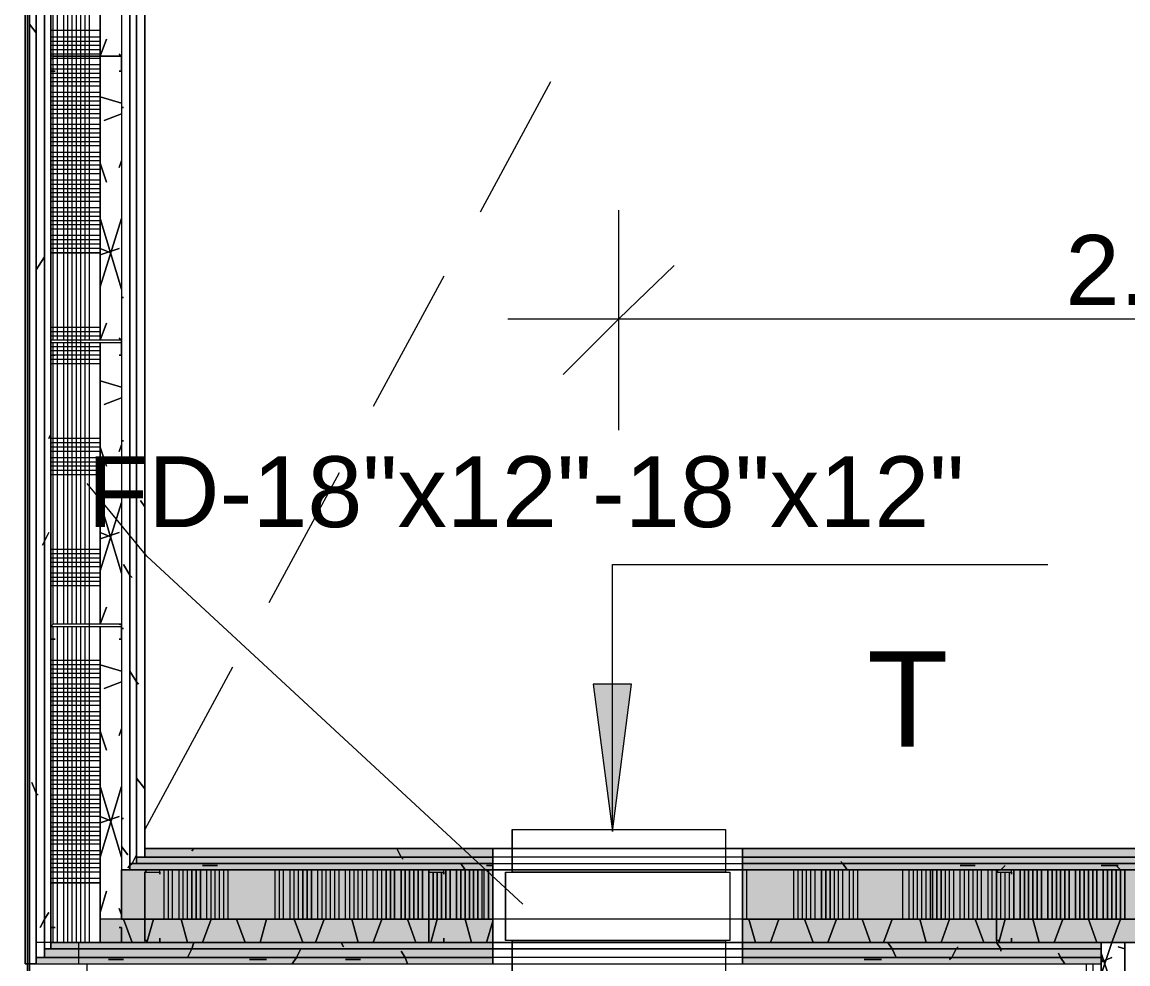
# Model space of a CAD drawing. Header units: metres. Extents: x -2 to 237, y -8 to 52.
# Drawn here: x 29.117 to 31.493, y 24.868 to 26.891 of the extents above; entities that cross this region are included whole.
import ezdxf

# ---------------------------------------------------------------- set-up
doc = ezdxf.new("R2010")
doc.units = ezdxf.units.M
doc.layers.add('HVAC - Ductos', color=5, linetype='Continuous', lineweight=0)
doc.layers.add('PDF2_Text', color=7, linetype='Continuous', lineweight=0)
doc.layers.add('PDF2_Geometry', color=7, linetype='Continuous', lineweight=0, true_color=0xaaaaaa)
doc.layers.add('PDF2_Solid Fills', color=7, linetype='Continuous', lineweight=0, true_color=0xffffff)
doc.styles.add('PDF Helvetica', font='')
doc.styles.get('PDF Helvetica').set_extended_font_data('Helvetica')

msp = doc.modelspace()

# ---------------------------------------------------------------- hatches: boundary and pattern name
at = {"layer": 'PDF2_Solid Fills', "lineweight": 0, "transparency": 33554559}
h = msp.add_hatch(color=256, dxfattribs=at)
h.paths.add_polyline_path([(30.1287, 25.0977), (30.1287, 25.1161), (29.3811, 25.1161), (29.3811, 25.0977)])
h.paths.add_polyline_path([(30.6652, 25.1161), (30.6652, 25.0977), (32.5777, 25.0977), (32.5777, 25.1161)])
h = msp.add_hatch(color=256, dxfattribs=at)
h.paths.add_polyline_path([(30.1287, 25.0977), (30.1287, 25.1161), (29.3811, 25.1161), (29.3811, 25.0977)])
h.paths.add_polyline_path([(30.6652, 25.1161), (30.6652, 25.0977), (32.5777, 25.0977), (32.5777, 25.1161)])
h = msp.add_hatch(color=256, dxfattribs=at)
h.paths.add_polyline_path([(30.1287, 25.0839), (30.1287, 25.0977), (29.3628, 25.0977), (29.3628, 25.0839)])
h.paths.add_polyline_path([(30.6652, 25.0977), (30.6652, 25.0839), (32.5915, 25.0839), (32.5915, 25.0977)])
h = msp.add_hatch(color=256, dxfattribs=at)
h.paths.add_polyline_path([(30.1287, 25.0839), (30.1287, 25.0977), (29.3628, 25.0977), (29.3628, 25.0839)])
h.paths.add_polyline_path([(30.6652, 25.0977), (30.6652, 25.0839), (32.5915, 25.0839), (32.5915, 25.0977)])
h = msp.add_hatch(color=256, dxfattribs=at)
h.paths.add_polyline_path([(30.1287, 24.9647), (30.1287, 25.0701), (29.3306, 25.0701), (29.3306, 24.9647)])
h.paths.add_polyline_path([(30.6652, 24.9647), (32.6602, 24.9647), (32.6602, 25.0701), (30.6652, 25.0701)])
h = msp.add_hatch(color=256, dxfattribs=at)
h.paths.add_polyline_path([(30.1287, 24.9647), (30.1287, 25.0701), (29.3306, 25.0701), (29.3306, 24.9647)])
h.paths.add_polyline_path([(30.6652, 24.9647), (32.6602, 24.9647), (32.6602, 25.0701), (30.6652, 25.0701)])
h = msp.add_hatch(color=256, dxfattribs=at)
h.paths.add_polyline_path([(30.1287, 25.0701), (30.1287, 25.0839), (29.349, 25.0839), (29.349, 25.0701)])
h.paths.add_polyline_path([(30.6652, 25.0839), (30.6652, 25.0701), (32.6098, 25.0701), (32.6098, 25.0839)])
h = msp.add_hatch(color=256, dxfattribs=at)
h.paths.add_polyline_path([(30.1287, 25.0701), (30.1287, 25.0839), (29.349, 25.0839), (29.349, 25.0701)])
h.paths.add_polyline_path([(30.6652, 25.0839), (30.6652, 25.0701), (32.6098, 25.0701), (32.6098, 25.0839)])
h = msp.add_hatch(color=256, dxfattribs=at)
h.paths.add_polyline_path([(30.1287, 24.9142), (30.1287, 24.9647), (29.2848, 24.9647), (29.2848, 24.9142)])
h.paths.add_polyline_path([(30.6652, 24.9142), (32.7382, 24.9142), (32.7382, 24.9647), (30.6652, 24.9647)])
h = msp.add_hatch(color=256, dxfattribs=at)
h.paths.add_polyline_path([(30.1287, 24.9142), (30.1287, 24.9647), (29.2848, 24.9647), (29.2848, 24.9142)])
h.paths.add_polyline_path([(30.6652, 24.9142), (32.7382, 24.9142), (32.7382, 24.9647), (30.6652, 24.9647)])
h = msp.add_hatch(color=256, dxfattribs=at)
h.paths.add_polyline_path([(30.1287, 24.8822), (30.1287, 24.9005), (29.1656, 24.9005), (29.1656, 24.8822)])
h.paths.add_polyline_path([(30.6652, 24.9005), (30.6652, 24.8822), (31.4357, 24.8822), (31.4357, 24.9005)])
h = msp.add_hatch(color=256, dxfattribs=at)
h.paths.add_polyline_path([(30.1287, 24.9005), (30.1287, 24.9142), (29.1793, 24.9142), (29.1793, 24.9005)])
h.paths.add_polyline_path([(31.4357, 24.9005), (31.4357, 24.9142), (30.6652, 24.9142), (30.6652, 24.9005)])
h = msp.add_hatch(color=256, dxfattribs=at)
h.paths.add_polyline_path([(30.1287, 24.9005), (30.1287, 24.9142), (29.2389, 24.9142), (29.2389, 24.9005)])
h.paths.add_polyline_path([(32.7612, 24.9005), (32.7612, 24.9142), (32.7383, 24.9142), (32.7383, 24.9005)])
h.paths.add_polyline_path([(32.6098, 24.9005), (32.6098, 24.9142), (31.5642, 24.9142), (31.5642, 24.9005)])
h.paths.add_polyline_path([(31.4357, 24.9005), (31.4357, 24.9142), (30.6652, 24.9142), (30.6652, 24.9005)])
h = msp.add_hatch(color=256, dxfattribs=at)
h.paths.add_polyline_path([(30.1287, 24.8822), (30.1287, 24.9005), (29.2389, 24.9005), (29.2389, 24.8822)])
h.paths.add_polyline_path([(32.7383, 24.9005), (32.7383, 24.8822), (32.7612, 24.8822), (32.7612, 24.9005)])
h.paths.add_polyline_path([(31.5642, 24.9005), (31.5642, 24.8822), (32.6098, 24.8822), (32.6098, 24.9005)])
h.paths.add_polyline_path([(30.6652, 24.9005), (30.6652, 24.8822), (31.4357, 24.8822), (31.4357, 24.9005)])
h = msp.add_hatch(color=256, dxfattribs=at)
h.paths.add_polyline_path([(30.1287, 24.8684), (30.1287, 24.8821), (29.1472, 24.8821), (29.1472, 24.8684)])
h.paths.add_polyline_path([(30.6652, 24.8821), (30.6652, 24.8684), (31.4357, 24.8684), (31.4357, 24.8821)])
h = msp.add_hatch(color=256, dxfattribs=at)
h.paths.add_polyline_path([(30.1287, 24.8684), (30.1287, 24.8821), (29.2389, 24.8821), (29.2389, 24.8684)])
h.paths.add_polyline_path([(32.7383, 24.8821), (32.7383, 24.8684), (32.7612, 24.8684), (32.7612, 24.8821)])
h.paths.add_polyline_path([(31.5642, 24.8821), (31.5642, 24.8684), (32.6098, 24.8684), (32.6098, 24.8821)])
h.paths.add_polyline_path([(30.6652, 24.8821), (30.6652, 24.8684), (31.4357, 24.8684), (31.4357, 24.8821)])

# ---------------------------------------------------------------- linework, layer by layer
at = {"layer": 'HVAC - Ductos', "lineweight": 0}
for points in [[(30.3992, 26.0149), (30.3992, 26.2534), (30.3992, 26.4873)], [(30.5185, 26.3681), (30.3992, 26.2534), (30.28, 26.1342)], [(30.1607, 26.2534), (32.9583, 26.2534), (34.7195, 26.2534)], [(30.1929, 24.9968), (29.3856, 25.7443), (29.2573, 25.9003)], [(30.3855, 25.1527), (30.3855, 25.726), (31.3211, 25.726)], [(30.1699, 25.1573), (30.1699, 25.0656)], [(30.1561, 25.0656), (30.1561, 24.9188)], [(30.1699, 24.9188), (30.1699, 23.5521)]]:
    msp.add_lwpolyline(points, dxfattribs=at)
for points in [[(30.3855, 25.1527), (30.4267, 25.4692), (30.3442, 25.4692)], [(30.6286, 25.0656), (30.1699, 25.0656), (30.1699, 25.1573), (30.6286, 25.1573)], [(30.1561, 24.9188), (30.1561, 25.0656), (30.6377, 25.0656), (30.6377, 24.9188)], [(30.6286, 23.5521), (30.1699, 23.5521), (30.1699, 24.9188), (30.6286, 24.9188)]]:
    msp.add_lwpolyline(points, close=True, dxfattribs=at)
at = {"layer": 'HVAC - Ductos', "lineweight": 0, "transparency": 33554559}
msp.add_solid([(30.3855, 25.1527), (30.4267, 25.4692), (30.3442, 25.4692)], dxfattribs=at)
at = {"layer": 'PDF2_Geometry', "lineweight": 0}
for points in [[(29.1334, 24.8684), (29.1334, 24.8821), (29.1334, 24.9005), (29.1334, 24.9142), (29.1334, 33.3209), (29.1334, 33.5547), (29.1334, 33.5685), (32.7612, 33.5685), (32.7612, 33.5777), (32.0961, 33.5777), (32.0961, 33.5685), (30.5323, 33.5685), (30.5323, 33.5777), (29.1242, 33.5777), (29.1242, 33.5685), (29.1242, 33.5777), (30.5323, 33.5777), (30.5323, 33.5685), (29.1334, 33.5685), (29.1334, 33.5547), (29.1334, 33.3209)], [(29.1334, 33.5685), (29.1334, 24.8684), (29.1334, 33.5685)], [(32.7474, 33.5364), (29.1656, 33.5364), (29.1656, 33.5227), (32.7612, 33.5227), (32.7612, 33.5364), (32.7612, 33.5547), (29.1472, 33.5547), (29.1472, 33.5364), (32.7474, 33.5364), (29.1656, 33.5364), (29.1656, 33.5227), (29.1656, 33.3209), (29.1656, 24.9142)], [(32.6603, 24.2584), (32.6603, 24.8684), (32.6603, 24.9142), (32.7383, 24.9142), (32.7612, 24.9142), (32.7383, 24.9142), (32.7383, 24.9647), (32.7383, 25.1161), (32.7383, 33.3209), (32.7383, 33.4218), (32.7383, 33.5227), (32.7612, 33.5227), (32.7383, 33.5227), (29.1793, 33.5227), (29.1793, 33.4218), (29.1793, 33.3209), (29.1793, 24.9142)], [(29.1334, 31.0048), (29.1334, 24.8684), (29.1334, 31.0048), (29.1334, 31.1332), (29.1334, 33.4447), (29.1334, 31.1332), (29.1334, 33.4447), (29.1334, 31.1332)], [(29.3306, 33.3713), (29.3306, 24.9647), (29.2848, 24.9647), (29.2848, 25.593), (29.2848, 24.9142), (29.1793, 24.9142), (29.1793, 33.4218)], [(29.3352, 33.3713), (29.3306, 33.3713), (29.3306, 33.353), (29.3306, 33.3209), (29.3306, 25.0701), (29.3306, 24.9647), (29.3306, 25.0701), (29.349, 25.0701), (29.3811, 25.0701), (30.1287, 25.0701), (30.6652, 25.0701)], [(31.4174, 24.8684), (31.4174, 23.5521), (31.4357, 23.5521), (31.4357, 24.8684), (31.4357, 24.8821), (31.4357, 24.9005), (31.4357, 24.9142), (30.6652, 24.9142), (30.6652, 24.9647), (30.6652, 25.0701), (32.6098, 25.0701), (32.6603, 25.0701), (32.6098, 25.0701), (32.6098, 25.0839), (32.6098, 25.1161), (32.6098, 33.3209), (32.6098, 33.353), (32.6098, 33.3713), (32.1466, 33.3713)], [(29.1334, 33.3209), (29.1334, 24.8684), (29.1334, 23.4925), (28.8261, 23.4925), (28.8261, 23.3686), (29.2068, 23.3686), (30.1103, 23.3686), (30.1103, 23.4925), (29.2573, 23.4925), (29.2573, 24.8684), (29.3811, 24.8684), (30.1287, 24.8684), (30.1287, 25.1161), (29.3811, 25.1161), (29.3811, 33.3209)], [(29.1472, 24.8821), (29.1472, 24.9005), (29.1472, 24.9142), (29.1472, 33.3209)], [(30.1287, 25.0839), (29.3811, 25.0839), (29.3628, 25.0839), (29.349, 25.0839), (29.349, 33.3209)], [(32.5915, 33.3209), (32.5915, 25.1161), (32.5915, 25.0977), (32.5915, 25.0839), (30.6652, 25.0839), (30.6652, 25.0701), (30.1287, 25.0701), (30.1287, 25.0839), (30.6652, 25.0839), (30.6652, 25.0977), (30.1287, 25.0977), (29.3811, 25.0977), (29.3628, 25.0977), (29.3628, 33.3209)], [(32.0961, 33.3209), (30.5323, 33.3209), (29.3811, 33.3209), (29.3811, 25.1161), (30.1287, 25.1161), (30.1287, 24.8684), (30.6652, 24.8684), (30.6652, 25.1161), (32.564, 25.1161), (32.564, 33.3209), (29.3811, 33.3209), (30.5323, 33.3209), (29.3811, 33.3209), (30.5323, 33.3209), (29.4819, 33.3209), (30.5323, 33.3209), (30.5323, 33.3163), (30.5323, 33.3209)], [(29.3811, 33.3209), (29.3811, 25.1161), (29.3811, 33.3209)], [(32.5594, 33.3209), (32.5594, 25.1161), (30.6652, 25.1161), (30.6652, 24.8684), (31.4036, 24.8684), (31.4036, 23.5521), (31.4036, 23.3686), (35.6322, 23.3686)], [(32.5777, 33.3209), (32.5777, 25.1161), (32.5777, 25.0977), (30.6652, 25.0977), (30.6652, 25.1161)], [(29.2848, 26.2076), (29.2848, 26.8176), (29.2848, 27.4275), (29.2848, 28.0375), (29.2848, 28.6474), (29.2848, 29.2574), (29.2848, 29.8674), (29.2848, 30.4774), (29.2848, 31.0873), (29.2848, 31.6973), (29.2848, 32.3073)], [(28.9041, 23.4971), (29.1334, 23.4971), (29.1334, 24.8684), (29.1334, 23.4925), (29.1472, 23.4925), (29.1334, 23.4925), (29.1334, 24.8684), (29.1472, 24.8684), (29.1334, 24.8684), (29.1334, 24.9142), (29.1334, 24.8684), (29.1334, 31.0048), (29.1334, 24.8684), (29.1472, 24.8684), (29.1334, 24.8684)], [(32.6603, 27.2715), (32.6603, 26.6616), (32.6603, 26.0516), (32.6603, 25.4417), (32.6603, 25.1161), (32.6603, 25.0701), (32.6603, 24.9647), (32.7383, 24.9647), (32.6603, 24.9647), (32.5686, 24.9647), (31.6146, 24.9647), (31.211, 24.9647), (30.6652, 24.9647), (30.1287, 24.9647), (29.9911, 24.9647), (29.3811, 24.9647), (29.3306, 24.9647), (29.2848, 24.9647), (29.2848, 24.9142), (29.2848, 24.9647), (29.2848, 25.593)], [(30.2525, 26.7625), (30.1011, 26.4828)], [(30.0232, 26.3451), (29.8718, 26.0654)], [(29.2848, 25.5976), (29.2848, 26.203)], [(29.7984, 25.9232), (29.6471, 25.6435)], [(29.5691, 25.5058), (29.3811, 25.1573)], [(30.1287, 25.1161), (29.3811, 25.1161), (30.1287, 25.1161)], [(30.6652, 25.1161), (30.1287, 25.1161), (30.6652, 25.1161)], [(30.1287, 25.1161), (30.1287, 25.0977)], [(30.6652, 25.1161), (32.564, 25.1161), (30.6652, 25.1161)], [(30.6652, 25.0977), (30.1287, 25.0977), (30.1287, 25.0839), (30.6652, 25.0839)], [(30.1287, 25.0701), (30.1287, 24.9647)], [(30.6652, 24.9647), (30.1287, 24.9647), (30.1287, 24.9142)], [(29.2389, 24.8684), (29.2389, 24.8821), (29.2389, 24.9005), (29.2389, 24.9142), (29.1793, 24.9142), (29.1656, 24.9142), (29.1472, 24.9142), (29.1472, 24.9005), (29.1472, 24.8821), (29.1472, 24.8684)], [(30.1287, 24.9005), (30.1287, 24.9142), (30.6652, 24.9142), (30.1287, 24.9142), (29.3811, 24.9142), (29.2848, 24.9142), (29.2389, 24.9142)], [(31.4357, 24.9005), (30.6652, 24.9005), (30.1287, 24.9005), (29.3811, 24.9005), (29.2389, 24.9005)], [(30.1287, 24.8821), (30.1287, 24.9005), (30.6652, 24.9005), (30.6652, 24.8821)], [(30.6652, 24.9142), (30.6652, 24.9005)], [(31.4036, 23.5292), (31.4357, 23.5292), (31.4862, 23.5292), (31.4862, 23.5521), (31.4862, 23.6622), (31.4862, 24.2722), (31.4862, 24.8684), (31.4862, 24.9142), (31.5642, 24.9142), (32.6098, 24.9142), (32.6098, 24.9005), (32.6098, 24.8821), (32.6098, 24.8684), (32.6098, 23.5521), (32.5915, 23.5521), (32.5915, 24.8684)], [(31.4862, 24.9142), (31.5642, 24.9142), (31.5642, 24.9005), (31.5642, 24.8821), (31.5642, 24.8684), (31.587, 24.8684), (32.5777, 24.8684)], [(31.4357, 24.8821), (30.6652, 24.8821), (30.1287, 24.8821), (29.3811, 24.8821), (29.2389, 24.8821)], [(30.6652, 24.8684), (30.6652, 24.8821), (30.1287, 24.8821), (30.1287, 24.8684)]]:
    msp.add_lwpolyline(points, dxfattribs=at)
for points in [[(29.1334, 33.5547), (29.1334, 24.8684), (29.1472, 24.8684), (29.1472, 33.5547)], [(29.1656, 24.8821), (29.1656, 33.5364), (29.1472, 33.5364), (29.1472, 24.8821)], [(29.1656, 33.5227), (29.1656, 24.9005), (29.1793, 24.9005), (29.1793, 33.5227)], [(29.349, 25.0701), (29.349, 33.353), (29.3306, 33.353), (29.3306, 25.0701)], [(29.3628, 25.0839), (29.3628, 33.3392), (29.349, 33.3392), (29.349, 25.0839)], [(29.3811, 25.0977), (29.3811, 33.3209), (29.3628, 33.3209), (29.3628, 25.0977)], [(29.2848, 26.2076), (29.2848, 26.8176), (29.2848, 27.4275), (29.2848, 28.0375), (29.2848, 28.6474), (29.2848, 29.2574), (29.2848, 29.8674), (29.2848, 30.4774), (29.2848, 31.0873), (29.2848, 31.6973), (29.2848, 32.3073), (29.2848, 31.6973), (29.2848, 31.0873), (29.2848, 30.4774), (29.2848, 29.8674), (29.2848, 29.2574), (29.2848, 28.6474), (29.2848, 28.0375), (29.2848, 27.4275), (29.2848, 26.8176)], [(29.1288, 31.0048), (26.8494, 31.0048), (26.8494, 30.2389), (26.8494, 31.0048), (26.8494, 30.2389), (26.8494, 31.0048), (29.1288, 31.0048), (29.1288, 24.8684), (29.1288, 23.4925), (29.1288, 24.8684)], [(29.1242, 30.9956), (29.1242, 24.8684)], [(29.1334, 23.4925), (29.1334, 24.8684), (29.1288, 24.8684), (29.1242, 24.8684), (29.1242, 30.9956), (29.1242, 24.8684), (29.1288, 24.8684), (29.1334, 24.8684), (29.1334, 23.4925), (29.1334, 24.8684)], [(29.1334, 24.9051), (29.1334, 24.8684), (29.1334, 30.9911), (29.1334, 24.8684)], [(29.3306, 26.7854), (29.3306, 26.813), (29.3306, 26.8176), (29.1839, 26.8176), (29.1793, 26.8176), (29.1793, 26.813), (29.1793, 26.7854), (29.1885, 26.7854), (29.1793, 26.7854), (29.1793, 26.813), (29.1839, 26.813), (29.1839, 26.8176), (29.3306, 26.8176), (29.3306, 26.813), (29.3306, 26.7854), (29.326, 26.7854)], [(29.3306, 26.1754), (29.3306, 26.203), (29.3306, 26.2076), (29.1839, 26.2076), (29.1793, 26.2076), (29.1793, 26.203), (29.1793, 26.1754), (29.1885, 26.1754), (29.1793, 26.1754), (29.1793, 26.203), (29.1839, 26.203), (29.3306, 26.203), (29.3306, 26.1754), (29.326, 26.1754)], [(29.2848, 25.5976), (29.2848, 26.203)], [(29.3306, 25.5655), (29.3306, 25.593), (29.3306, 25.5976), (29.1839, 25.5976), (29.1793, 25.593), (29.1793, 25.5655), (29.1885, 25.5655), (29.1793, 25.5655), (29.1793, 25.593), (29.1839, 25.593), (29.3306, 25.593), (29.3306, 25.5655), (29.326, 25.5655)], [(30.1287, 25.0977), (30.1287, 25.1161), (29.3811, 25.1161), (29.3811, 25.0977)], [(30.1287, 25.1161), (30.6652, 25.1161)], [(30.6652, 25.1161), (30.6652, 25.0977), (32.5777, 25.0977), (32.5777, 25.1161)], [(30.1287, 25.0839), (30.1287, 25.0977), (29.3628, 25.0977), (29.3628, 25.0839)], [(30.6652, 25.0977), (30.6652, 25.0839), (32.5915, 25.0839), (32.5915, 25.0977)], [(30.1287, 24.9647), (30.1287, 25.0701), (29.3306, 25.0701), (29.3306, 24.9647), (29.3811, 24.9647), (29.9911, 24.9647)], [(30.1287, 25.0701), (30.1287, 25.0839), (29.349, 25.0839), (29.349, 25.0701)], [(29.4132, 25.0701), (29.3856, 25.0701), (29.3811, 25.0656), (29.3811, 24.9188), (29.3811, 24.9142), (29.3856, 24.9142), (29.4132, 24.9142), (29.4132, 24.9234), (29.4132, 24.9142), (29.3856, 24.9142), (29.3856, 24.9188), (29.3811, 24.9188), (29.3811, 25.0656), (29.3856, 25.0656), (29.4132, 25.0656), (29.4132, 25.061)], [(30.0232, 25.0701), (29.9911, 25.0701), (29.9911, 25.0656), (29.9911, 24.9188), (29.9911, 24.9142), (30.0232, 24.9142), (30.0232, 24.9234), (30.0232, 24.9142), (29.9911, 24.9142), (29.9911, 24.9188), (29.9911, 25.0656), (30.0232, 25.0656), (30.0232, 25.061)], [(30.6652, 25.0839), (30.6652, 25.0701), (32.6098, 25.0701), (32.6098, 25.0839)], [(30.6652, 25.0701), (30.6652, 24.9647), (31.211, 24.9647), (31.6146, 24.9647), (32.5686, 24.9647), (32.6603, 24.9647), (32.6603, 25.0701)], [(31.2431, 25.0701), (31.2156, 25.0701), (31.211, 25.0656), (31.211, 24.9188), (31.211, 24.9142), (31.2156, 24.9142), (31.2431, 24.9142), (31.2431, 24.9234), (31.2431, 24.9142), (31.2156, 24.9142), (31.2156, 24.9188), (31.211, 24.9188), (31.211, 25.0656), (31.2156, 25.0656), (31.2431, 25.0656), (31.2431, 25.061)], [(29.1793, 24.9464), (29.1793, 24.9142), (29.1839, 24.9142), (29.3306, 24.9142), (29.3306, 24.9464), (29.326, 24.9464), (29.3306, 24.9464), (29.3306, 24.9142), (29.1839, 24.9142), (29.1793, 24.9142), (29.1793, 24.9464), (29.1885, 24.9464)], [(30.1287, 24.9142), (30.1287, 24.9647), (29.9911, 24.9647), (29.3811, 24.9647), (29.2848, 24.9647), (29.2848, 24.9142)], [(30.6652, 24.9647), (30.6652, 24.9142), (32.7383, 24.9142), (32.7383, 24.9647), (32.5686, 24.9647), (31.6146, 24.9647), (31.211, 24.9647)], [(30.1287, 24.8821), (30.1287, 24.9005), (29.1656, 24.9005), (29.1656, 24.8821)], [(30.1287, 24.9005), (30.1287, 24.9142), (29.1793, 24.9142), (29.1793, 24.9005)], [(30.6652, 24.9142), (30.6652, 24.9005), (31.4357, 24.9005), (31.4357, 24.9142)], [(30.6652, 24.9005), (30.6652, 24.8821), (31.4357, 24.8821), (31.4357, 24.9005)], [(31.4357, 24.9142), (31.4357, 23.5292), (31.4862, 23.5292), (31.4862, 23.6622), (31.4862, 24.2722), (31.4862, 24.9142)], [(31.5642, 23.5292), (31.5642, 24.9142), (31.4862, 24.9142), (31.4862, 24.2722), (31.4862, 23.6622), (31.4862, 23.5292)], [(30.1287, 24.8684), (30.1287, 24.8821), (29.1472, 24.8821), (29.1472, 24.8684)], [(30.6652, 24.8821), (30.6652, 24.8684), (31.4357, 24.8684), (31.4357, 24.8821)]]:
    msp.add_lwpolyline(points, close=True, dxfattribs=at)
at = {"layer": 'PDF2_Geometry', "color": 254, "lineweight": 0, "true_color": 0xd4d4d4}
for points in [[(29.2619, 26.2076), (29.2619, 26.8176), (29.2619, 27.4275), (29.2619, 28.0375), (29.2619, 28.6474), (29.2619, 29.2574), (29.2619, 29.8674), (29.2619, 30.4774), (29.2619, 31.0873), (29.2619, 31.6973), (29.2619, 32.3073), (29.2619, 32.9173)], [(29.1839, 26.2076), (29.1839, 26.8176), (29.1839, 27.4275), (29.1839, 28.0375), (29.1839, 28.6474), (29.1839, 29.2574), (29.1839, 29.8674), (29.1839, 30.4774), (29.1839, 31.0873), (29.1839, 31.6973), (29.1839, 32.3073)], [(29.1931, 26.2076), (29.1931, 26.8176), (29.1931, 27.4275), (29.1931, 28.0375), (29.1931, 28.6474), (29.1931, 29.2574), (29.1931, 29.8674), (29.1931, 30.4774), (29.1931, 31.0873), (29.1931, 31.6973), (29.1931, 32.3073)], [(29.2068, 26.2076), (29.2068, 26.8176), (29.2068, 27.4275), (29.2068, 28.0375), (29.2068, 28.6474), (29.2068, 29.2574), (29.2068, 29.8674), (29.2068, 30.4774), (29.2068, 31.0873), (29.2068, 31.6973), (29.2068, 32.3073)], [(29.2159, 25.5976), (29.2159, 26.1617), (29.2159, 26.2076), (29.2159, 26.8176), (29.2159, 27.4275), (29.2159, 28.0375), (29.2159, 28.6474), (29.2159, 29.2574), (29.2159, 29.8674), (29.2159, 30.4774), (29.2159, 31.0873), (29.2159, 31.6973), (29.2159, 32.3073)], [(29.2251, 25.5976), (29.2251, 26.1617), (29.2251, 26.2076), (29.2251, 26.8176), (29.2251, 27.4275), (29.2251, 28.0375), (29.2251, 28.6474), (29.2251, 29.2574), (29.2251, 29.8674), (29.2251, 30.4774), (29.2251, 31.0873), (29.2251, 31.6973), (29.2251, 32.3073)], [(29.2343, 25.5976), (29.2343, 26.1617), (29.2343, 26.2076), (29.2343, 26.8176), (29.2343, 27.4275), (29.2343, 28.0375), (29.2343, 28.6474), (29.2343, 29.2574), (29.2343, 29.8674), (29.2343, 30.4774), (29.2343, 31.0873), (29.2343, 31.6973), (29.2343, 32.3073)], [(29.2435, 25.5976), (29.2435, 26.1617), (29.2435, 26.2076), (29.2435, 26.8176), (29.2435, 27.4275), (29.2435, 28.0375), (29.2435, 28.6474), (29.2435, 29.2574), (29.2435, 29.8674), (29.2435, 30.4774), (29.2435, 31.0873), (29.2435, 31.6973), (29.2435, 32.3073)], [(29.2527, 26.2076), (29.2527, 26.8176), (29.2527, 27.4275), (29.2527, 28.0375), (29.2527, 28.6474), (29.2527, 29.2574), (29.2527, 29.8674), (29.2527, 30.4774), (29.2527, 31.0873), (29.2527, 31.6973), (29.2527, 32.3073)], [(29.2848, 26.8726), (29.1793, 26.8726)], [(29.2848, 26.8588), (29.1793, 26.8588)], [(29.2848, 26.8496), (29.1793, 26.8496)], [(29.2848, 26.8404), (29.1793, 26.8404)], [(29.2848, 26.8313), (29.1793, 26.8313)], [(29.2848, 26.8221), (29.1793, 26.8221)], [(29.2848, 26.813), (29.1793, 26.813)], [(29.2848, 26.7992), (29.1793, 26.7992)], [(29.2848, 26.79), (29.1793, 26.79)], [(29.2848, 26.7808), (29.1793, 26.7808)], [(29.2848, 26.7716), (29.1793, 26.7716)], [(29.2848, 26.7625), (29.1793, 26.7625)], [(29.2848, 26.7533), (29.1793, 26.7533)], [(29.2848, 26.7396), (29.1793, 26.7396)], [(29.2848, 26.7304), (29.1793, 26.7304)], [(29.2848, 26.7212), (29.1793, 26.7212)], [(29.2848, 26.7121), (29.1793, 26.7121)], [(29.2848, 26.7029), (29.1793, 26.7029)], [(29.2848, 26.6937), (29.1793, 26.6937)], [(29.2848, 26.6845), (29.1793, 26.6845)], [(29.2848, 26.6708), (29.1793, 26.6708)], [(29.2848, 26.6616), (29.1793, 26.6616)], [(29.2848, 26.6525), (29.1793, 26.6525)], [(29.2848, 26.6433), (29.1793, 26.6433)], [(29.2848, 26.6341), (29.1793, 26.6341)], [(29.2848, 26.6249), (29.1793, 26.6249)], [(29.2848, 26.6111), (29.1793, 26.6111)], [(29.2848, 26.6019), (29.1793, 26.6019)], [(29.2848, 26.5928), (29.1793, 26.5928)], [(29.2848, 26.5836), (29.1793, 26.5836)], [(29.2848, 26.5745), (29.1793, 26.5745)], [(29.2848, 26.5653), (29.1793, 26.5653)], [(29.2848, 26.5516), (29.1793, 26.5516)], [(29.2848, 26.5424), (29.1793, 26.5424)], [(29.2848, 26.5332), (29.1793, 26.5332)], [(29.2848, 26.524), (29.1793, 26.524)], [(29.2848, 26.5148), (29.1793, 26.5148)], [(29.2848, 26.5056), (29.1793, 26.5056)], [(29.2848, 26.4919), (29.1793, 26.4919)], [(29.2848, 26.4828), (29.1793, 26.4828)], [(29.2848, 26.4736), (29.1793, 26.4736)], [(29.2848, 26.4644), (29.1793, 26.4644)], [(29.2848, 26.4552), (29.1793, 26.4552)], [(29.2848, 26.446), (29.1793, 26.446)], [(29.2848, 26.4323), (29.1793, 26.4323)], [(29.2848, 26.4231), (29.1793, 26.4231)], [(29.2848, 26.4139), (29.1793, 26.4139)], [(29.2848, 26.4048), (29.1793, 26.4048)], [(29.2848, 26.2351), (29.1793, 26.2351)], [(29.2848, 26.2259), (29.1793, 26.2259)], [(29.2848, 26.2168), (29.1793, 26.2168)], [(29.2848, 26.1938), (29.1793, 26.1938)], [(29.2848, 26.1846), (29.1793, 26.1846)], [(29.1839, 25.5976), (29.1839, 26.1617), (29.1839, 26.203)], [(29.1931, 25.5976), (29.1931, 26.1617), (29.1931, 26.203)], [(29.2068, 25.5976), (29.2068, 26.1617), (29.2068, 26.203)], [(29.2527, 25.5976), (29.2527, 26.1617), (29.2527, 26.203)], [(29.2619, 24.9142), (29.2619, 25.593), (29.2619, 26.1617), (29.2619, 26.203)], [(29.2848, 26.1754), (29.1793, 26.1754)], [(29.2848, 26.1663), (29.1793, 26.1663)], [(29.2848, 26.1571), (29.1793, 26.1571)], [(29.2848, 25.9966), (29.1793, 25.9966)], [(29.2848, 25.9874), (29.1793, 25.9874)], [(29.2848, 25.9783), (29.1793, 25.9783)], [(29.2848, 25.9691), (29.1793, 25.9691)], [(29.2848, 25.9553), (29.1793, 25.9553)], [(29.2848, 25.9461), (29.1793, 25.9461)], [(29.2848, 25.937), (29.1793, 25.937)], [(29.2848, 25.9278), (29.1793, 25.9278)], [(29.2848, 25.9186), (29.1793, 25.9186)], [(29.2848, 25.7581), (29.1793, 25.7581)], [(29.2848, 25.7489), (29.1793, 25.7489)], [(29.2848, 25.7397), (29.1793, 25.7397)], [(29.2848, 25.7306), (29.1793, 25.7306)], [(29.2848, 25.7214), (29.1793, 25.7214)], [(29.2848, 25.7077), (29.1793, 25.7077)], [(29.2848, 25.6985), (29.1793, 25.6985)], [(29.2848, 25.6893), (29.1793, 25.6893)], [(29.2848, 25.6801), (29.1793, 25.6801)], [(29.1839, 24.9142), (29.1839, 25.593)], [(29.1931, 24.9142), (29.1931, 25.593)], [(29.2068, 24.9142), (29.2068, 25.593)], [(29.2159, 24.9142), (29.2159, 25.593)], [(29.2251, 24.9142), (29.2251, 25.593)], [(29.2343, 24.9142), (29.2343, 25.593)], [(29.2435, 24.9142), (29.2435, 25.593)], [(29.2527, 24.9142), (29.2527, 25.593)], [(29.2848, 25.5196), (29.1793, 25.5196)], [(29.2848, 25.5104), (29.1793, 25.5104)], [(29.2848, 25.5012), (29.1793, 25.5012)], [(29.2848, 25.4921), (29.1793, 25.4921)], [(29.2848, 25.4829), (29.1793, 25.4829)], [(29.2848, 25.4692), (29.1793, 25.4692)], [(29.2848, 25.46), (29.1793, 25.46)], [(29.2848, 25.4509), (29.1793, 25.4509)], [(29.2848, 25.4417), (29.1793, 25.4417)], [(29.2848, 25.4325), (29.1793, 25.4325)], [(29.2848, 25.4233), (29.1793, 25.4233)], [(29.2848, 25.4095), (29.1793, 25.4095)], [(29.2848, 25.4004), (29.1793, 25.4004)], [(29.2848, 25.3912), (29.1793, 25.3912)], [(29.2848, 25.3821), (29.1793, 25.3821)], [(29.2848, 25.3729), (29.1793, 25.3729)], [(29.2848, 25.3637), (29.1793, 25.3637)], [(29.2848, 25.3499), (29.1793, 25.3499)], [(29.2848, 25.3408), (29.1793, 25.3408)], [(29.2848, 25.3316), (29.1793, 25.3316)], [(29.2848, 25.3224), (29.1793, 25.3224)], [(29.2848, 25.3132), (29.1793, 25.3132)], [(29.2848, 25.3041), (29.1793, 25.3041)], [(29.2848, 25.2903), (29.1793, 25.2903)], [(29.2848, 25.2812), (29.1793, 25.2812)], [(29.2848, 25.272), (29.1793, 25.272)], [(29.2848, 25.2628), (29.1793, 25.2628)], [(29.2848, 25.2536), (29.1793, 25.2536)], [(29.2848, 25.2444), (29.1793, 25.2444)], [(29.2848, 25.2307), (29.1793, 25.2307)], [(29.2848, 25.2215), (29.1793, 25.2215)], [(29.2848, 25.2124), (29.1793, 25.2124)], [(29.2848, 25.2032), (29.1793, 25.2032)], [(29.2848, 25.194), (29.1793, 25.194)], [(29.2848, 25.1849), (29.1793, 25.1849)], [(29.2848, 25.1711), (29.1793, 25.1711)], [(29.2848, 25.1619), (29.1793, 25.1619)], [(29.2848, 25.1527), (29.1793, 25.1527)], [(29.2848, 25.1435), (29.1793, 25.1435)], [(29.2848, 25.1344), (29.1793, 25.1344)], [(29.2848, 25.1252), (29.1793, 25.1252)], [(29.2848, 25.1115), (29.1793, 25.1115)], [(29.2848, 25.1023), (29.1793, 25.1023)], [(29.2848, 25.0931), (29.1793, 25.0931)], [(29.2848, 25.0839), (29.1793, 25.0839)], [(29.2848, 25.0747), (29.1793, 25.0747)], [(29.2848, 25.0656), (29.1793, 25.0656)], [(29.4224, 24.9647), (29.4224, 25.0701)], [(29.4316, 24.9647), (29.4316, 25.0701)], [(29.4407, 24.9647), (29.4407, 25.0701)], [(29.4545, 24.9647), (29.4545, 25.0701)], [(29.4636, 24.9647), (29.4636, 25.0701)], [(29.4728, 24.9647), (29.4728, 25.0701)], [(29.5141, 24.9647), (29.5141, 25.0701)], [(29.5233, 24.9647), (29.5233, 25.0701)], [(29.5324, 24.9647), (29.5324, 25.0701)], [(29.5416, 24.9647), (29.5416, 25.0701)], [(29.5507, 24.9647), (29.5507, 25.0701)], [(29.5599, 24.9647), (29.5599, 25.0701)], [(29.6608, 24.9647), (29.6608, 25.0701)], [(29.67, 24.9647), (29.67, 25.0701)], [(29.6792, 24.9647), (29.6792, 25.0701)], [(29.693, 24.9647), (29.693, 25.0701)], [(29.7021, 24.9647), (29.7021, 25.0701)], [(29.7113, 24.9647), (29.7113, 25.0701)], [(29.7204, 24.9647), (29.7204, 25.0701)], [(29.7526, 24.9647), (29.7526, 25.0701)], [(29.7617, 24.9647), (29.7617, 25.0701)], [(29.7709, 24.9647), (29.7709, 25.0701)], [(29.7801, 24.9647), (29.7801, 25.0701)], [(29.7893, 24.9647), (29.7893, 25.0701)], [(29.7984, 24.9647), (29.7984, 25.0701)], [(29.8122, 24.9647), (29.8122, 25.0701)], [(29.8214, 24.9647), (29.8214, 25.0701)], [(29.8305, 24.9647), (29.8305, 25.0701)], [(29.8397, 24.9647), (29.8397, 25.0701)], [(29.8489, 24.9647), (29.8489, 25.0701)], [(29.8581, 24.9647), (29.8581, 25.0701)], [(29.8718, 24.9647), (29.8718, 25.0701)], [(29.881, 24.9647), (29.881, 25.0701)], [(29.8901, 24.9647), (29.8901, 25.0701)], [(29.8993, 24.9647), (29.8993, 25.0701)], [(30.1057, 24.9647), (30.1057, 25.0701)], [(30.1103, 24.9647), (30.1103, 25.0701)], [(30.6652, 24.9647), (30.6652, 25.0701)], [(30.6744, 24.9647), (30.6744, 25.0701)], [(30.7753, 24.9647), (30.7753, 25.0701)], [(30.7845, 24.9647), (30.7845, 25.0701)], [(30.7937, 24.9647), (30.7937, 25.0701)], [(30.8028, 24.9647), (30.8028, 25.0701)], [(30.812, 24.9647), (30.812, 25.0701)], [(30.8211, 24.9647), (30.8211, 25.0701)], [(30.8624, 24.9647), (30.8624, 25.0701)], [(30.8716, 24.9647), (30.8716, 25.0701)], [(30.8808, 24.9647), (30.8808, 25.0701)], [(30.8946, 24.9647), (30.8946, 25.0701)], [(30.9037, 24.9647), (30.9037, 25.0701)], [(30.9129, 24.9647), (30.9129, 25.0701)], [(31.0092, 24.9647), (31.0092, 25.0701)], [(31.023, 24.9647), (31.023, 25.0701)], [(31.0321, 24.9647), (31.0321, 25.0701)], [(31.0413, 24.9647), (31.0413, 25.0701)], [(31.0505, 24.9647), (31.0505, 25.0701)], [(31.0597, 24.9647), (31.0597, 25.0701)], [(31.0688, 24.9647), (31.0688, 25.0701)], [(31.1009, 24.9647), (31.1009, 25.0701)], [(31.1101, 24.9647), (31.1101, 25.0701)], [(31.1193, 24.9647), (31.1193, 25.0701)], [(31.133, 24.9647), (31.133, 25.0701)], [(31.1422, 24.9647), (31.1422, 25.0701)], [(31.1514, 24.9647), (31.1514, 25.0701)], [(31.1605, 24.9647), (31.1605, 25.0701)], [(31.1697, 24.9647), (31.1697, 25.0701)], [(31.1789, 24.9647), (31.1789, 25.0701)], [(31.1927, 24.9647), (31.1927, 25.0701)], [(31.2018, 24.9647), (31.2018, 25.0701)], [(31.211, 24.9647), (31.211, 25.0701)], [(31.2202, 24.9647), (31.2202, 25.0656)], [(31.2294, 24.9647), (31.2294, 25.0656)], [(31.2385, 24.9647), (31.2385, 25.0656)], [(31.2477, 24.9647), (31.2477, 25.0701)], [(29.2848, 25.0518), (29.1793, 25.0518)]]:
    msp.add_lwpolyline(points, dxfattribs=at)
at = {"layer": 'PDF2_Geometry', "color": 254, "lineweight": 0, "true_color": 0xeaeaea}
for points in [[(29.1334, 26.8863), (29.1472, 26.868)], [(29.3352, 26.7075), (29.3306, 26.7075)], [(29.1656, 26.3865), (29.1656, 26.3911), (29.1656, 26.3865), (29.1472, 26.3589)], [(29.3352, 26.2993), (29.3306, 26.2993)], [(29.1747, 25.9966), (29.1793, 26.0058)], [(29.3352, 25.992), (29.3306, 25.992)], [(29.3719, 25.8636), (29.3811, 25.8498)], [(29.1656, 25.7764), (29.1747, 25.7948), (29.1656, 25.7764), (29.161, 25.7673)], [(29.3352, 25.726), (29.349, 25.7031), (29.3536, 25.6985), (29.349, 25.7031)], [(29.3352, 25.5884), (29.3306, 25.5884)], [(29.349, 25.4967), (29.3628, 25.4738), (29.3673, 25.4692), (29.3628, 25.4738)], [(29.138, 25.2582), (29.1472, 25.2352), (29.1518, 25.2307), (29.1472, 25.2352)], [(29.3628, 25.272), (29.3628, 25.2674), (29.3811, 25.2444), (29.3628, 25.2674)], [(29.3352, 25.1803), (29.3306, 25.1803)], [(29.3306, 25.1206), (29.3444, 25.1023)], [(29.4819, 25.1115), (29.4865, 25.1161)], [(29.9223, 25.1161), (29.9314, 25.0977), (29.936, 25.0931), (29.9314, 25.0977)], [(29.3536, 25.0839), (29.3628, 25.1023), (29.3536, 25.0839), (29.349, 25.0793), (29.3444, 25.0747), (29.349, 25.0793)], [(30.8808, 25.0839), (30.89, 25.0701), (30.8808, 25.0839), (30.8762, 25.0885)], [(29.537, 25.0793), (29.5049, 25.0793)], [(30.0598, 25.0839), (30.069, 25.0701), (30.0598, 25.0839), (30.0552, 25.0839)], [(30.1287, 25.0793), (30.1149, 25.0793)], [(31.1651, 25.0793), (31.133, 25.0793)], [(31.2202, 25.0701), (31.2294, 25.0793)], [(31.4725, 25.0793), (31.4357, 25.0793)], [(31.4679, 25.0793), (31.477, 25.0701)], [(29.1656, 24.9647), (29.1747, 24.9784), (29.1656, 24.9647), (29.1564, 24.9464)], [(29.4819, 24.9005), (29.4865, 24.9142), (29.4819, 24.9005), (29.4728, 24.8821)], [(29.7067, 24.8821), (29.7159, 24.9005), (29.7067, 24.8821), (29.6976, 24.8684)], [(29.803, 24.9142), (29.8076, 24.9051)], [(30.9771, 24.9142), (30.9863, 24.9005), (30.9954, 24.8821), (30.9863, 24.9005)], [(31.1239, 24.9005), (31.1285, 24.9051), (31.1239, 24.9005), (31.1147, 24.8821), (31.1101, 24.8776), (31.1147, 24.8821)], [(31.211, 24.9142), (31.2202, 24.9005), (31.2202, 24.8959), (31.2202, 24.9005)], [(31.4862, 24.9142), (31.4862, 23.5292)], [(29.3352, 24.8776), (29.3031, 24.8776)], [(29.6425, 24.8776), (29.6058, 24.8776)], [(29.8443, 24.8776), (29.8122, 24.8776)], [(29.9314, 24.8959), (29.9406, 24.8821), (29.9452, 24.8684), (29.9406, 24.8821)], [(30.9634, 24.8776), (30.9266, 24.8776)], [(31.344, 24.8913), (31.3486, 24.8821), (31.3578, 24.8684), (31.3486, 24.8821)]]:
    msp.add_lwpolyline(points, close=True, dxfattribs=at)
at = {"layer": 'PDF2_Geometry', "color": 254, "lineweight": 0, "true_color": 0xdddddd}
for points in [[(29.2985, 26.8542), (29.2848, 26.8176), (29.2848, 26.8084), (29.2848, 26.8176)], [(29.326, 26.8221), (29.3306, 26.8176), (29.3306, 26.8084), (29.3306, 26.8176)], [(29.2848, 26.7304), (29.3306, 26.7167)], [(29.3306, 26.6937), (29.2939, 26.6799)], [(29.2848, 26.5882), (29.2985, 26.547)], [(29.3306, 26.5928), (29.326, 26.579)], [(29.2848, 26.469), (29.3306, 26.3176)], [(29.3306, 26.469), (29.2848, 26.3222)], [(29.2848, 26.4048), (29.3077, 26.3956)], [(29.326, 26.4048), (29.2848, 26.3911)], [(29.2985, 26.2442), (29.2848, 26.2076)], [(29.326, 26.2122), (29.3306, 26.2076)], [(29.2848, 26.203), (29.2848, 26.1984)], [(29.3306, 26.203), (29.3306, 26.1984)], [(29.2848, 26.1204), (29.3306, 26.1067)], [(29.3306, 26.0837), (29.2939, 26.07)], [(29.2848, 25.9783), (29.2985, 25.937)], [(29.3306, 25.9828), (29.326, 25.9691)], [(29.2848, 25.859), (29.3306, 25.7077)], [(29.3306, 25.859), (29.2848, 25.7123)], [(29.2848, 25.7948), (29.3077, 25.7856)], [(29.326, 25.7948), (29.2848, 25.781)], [(29.2985, 25.6343), (29.2848, 25.5976)], [(29.2848, 25.593), (29.2848, 25.5884)], [(29.326, 25.5976), (29.3306, 25.5976)], [(29.3306, 25.593), (29.3306, 25.5884)], [(29.2848, 25.5104), (29.3306, 25.4967)], [(29.3306, 25.4738), (29.2939, 25.46)], [(29.3306, 25.3729), (29.326, 25.3591)], [(29.2848, 25.3683), (29.2985, 25.327)], [(29.2848, 25.249), (29.3306, 25.0977)], [(29.3306, 25.249), (29.2848, 25.0977)], [(29.2848, 25.1849), (29.3077, 25.1757)], [(29.326, 25.1849), (29.2848, 25.1711)], [(29.2985, 25.0243), (29.2848, 24.9784)], [(29.326, 24.9876), (29.3306, 24.9738)], [(29.3352, 24.9647), (29.3536, 24.9142)], [(29.3994, 24.9647), (29.3856, 24.9142)], [(29.459, 24.9647), (29.4728, 24.9142)], [(29.5233, 24.9647), (29.5049, 24.9142)], [(29.5783, 24.9647), (29.5967, 24.9142)], [(29.6425, 24.9647), (29.6287, 24.9142)], [(29.7021, 24.9647), (29.7204, 24.9142)], [(29.7663, 24.9647), (29.748, 24.9142)], [(29.8259, 24.9647), (29.8397, 24.9142)], [(29.8901, 24.9647), (29.8718, 24.9142)], [(29.9452, 24.9647), (29.9635, 24.9142)], [(30.0094, 24.9647), (29.9956, 24.9142)], [(30.069, 24.9647), (30.0828, 24.9142)], [(30.1287, 24.9601), (30.1149, 24.9142)], [(30.679, 24.9647), (30.6928, 24.9142)], [(30.7432, 24.9647), (30.7249, 24.9142)], [(30.7983, 24.9647), (30.8166, 24.9142)], [(30.867, 24.9647), (30.8487, 24.9142)], [(30.9221, 24.9647), (30.9404, 24.9142)], [(30.9863, 24.9647), (30.968, 24.9142)], [(31.0459, 24.9647), (31.0597, 24.9142)], [(31.1101, 24.9647), (31.0918, 24.9142)], [(31.1651, 24.9647), (31.1835, 24.9142)], [(31.2294, 24.9647), (31.2156, 24.9142)], [(31.289, 24.9647), (31.3027, 24.9142)], [(31.3532, 24.9647), (31.3348, 24.9142)], [(31.4082, 24.9647), (31.4265, 24.9142)], [(31.4587, 24.9142), (31.4357, 24.8454), (31.4587, 24.9142), (31.477, 24.9647)], [(31.4725, 24.9051), (31.4862, 24.9005)], [(31.4357, 24.8913), (31.4862, 24.74)], [(31.4587, 24.8821), (31.4357, 24.873)], [(31.4357, 24.8776), (31.4403, 24.873)]]:
    msp.add_lwpolyline(points, close=True, dxfattribs=at)
at = {"layer": 'PDF2_Geometry', "color": 254, "lineweight": 0, "true_color": 0xd4d4d4}
for points in [[(29.1793, 26.3956), (29.2848, 26.3956)], [(29.4819, 25.0701), (29.4819, 24.9647)], [(29.4911, 25.0701), (29.4911, 24.9647)], [(29.5003, 25.0701), (29.5003, 24.9647)], [(29.7204, 25.0701), (29.7204, 24.9647)], [(29.7296, 25.0701), (29.7296, 24.9647)], [(29.7388, 25.0701), (29.7388, 24.9647)], [(29.8993, 25.0701), (29.8993, 24.9647)], [(29.9085, 25.0701), (29.9085, 24.9647)], [(29.9177, 25.0701), (29.9177, 24.9647)], [(29.9314, 25.0701), (29.9314, 24.9647)], [(29.9406, 25.0701), (29.9406, 24.9647)], [(29.9498, 25.0701), (29.9498, 24.9647)], [(29.959, 25.0701), (29.959, 24.9647)], [(29.9681, 25.0701), (29.9681, 24.9647)], [(29.9773, 25.0701), (29.9773, 24.9647)], [(29.9911, 25.0701), (29.9911, 24.9647)], [(30.0002, 25.0656), (30.0002, 24.9647)], [(30.0094, 25.0656), (30.0094, 24.9647)], [(30.0186, 25.0656), (30.0186, 24.9647)], [(30.0278, 25.0701), (30.0278, 24.9647)], [(30.0369, 25.0701), (30.0369, 24.9647)], [(30.0507, 25.0701), (30.0507, 24.9647)], [(30.0598, 25.0701), (30.0598, 24.9647)], [(30.069, 25.0701), (30.069, 24.9647)], [(30.0782, 25.0701), (30.0782, 24.9647)], [(30.0874, 25.0701), (30.0874, 24.9647)], [(30.0966, 25.0701), (30.0966, 24.9647)], [(30.1195, 25.0701), (30.1195, 24.9647)], [(30.1287, 25.0701), (30.1287, 24.9647)], [(30.8349, 25.0701), (30.8349, 24.9647)], [(30.8441, 25.0701), (30.8441, 24.9647)], [(30.8533, 25.0701), (30.8533, 24.9647)], [(31.0734, 25.0701), (31.0734, 24.9647)], [(31.0826, 25.0701), (31.0826, 24.9647)], [(31.0918, 25.0701), (31.0918, 24.9647)], [(31.2477, 25.0701), (31.2477, 24.9647)], [(31.2614, 25.0701), (31.2614, 24.9647)], [(31.2706, 25.0701), (31.2706, 24.9647)], [(31.2798, 25.0701), (31.2798, 24.9647)], [(31.289, 25.0701), (31.289, 24.9647)], [(31.2982, 25.0701), (31.2982, 24.9647)], [(31.3073, 25.0701), (31.3073, 24.9647)], [(31.3211, 25.0701), (31.3211, 24.9647)], [(31.3302, 25.0701), (31.3302, 24.9647)], [(31.3394, 25.0701), (31.3394, 24.9647)], [(31.3486, 25.0701), (31.3486, 24.9647)], [(31.3578, 25.0701), (31.3578, 24.9647)], [(31.367, 25.0701), (31.367, 24.9647)], [(31.3807, 25.0701), (31.3807, 24.9647)], [(31.3899, 25.0701), (31.3899, 24.9647)], [(31.3991, 25.0701), (31.3991, 24.9647)], [(31.4082, 25.0701), (31.4082, 24.9647)], [(31.4174, 25.0701), (31.4174, 24.9647)], [(31.4265, 25.0701), (31.4265, 24.9647)], [(31.4403, 25.0701), (31.4403, 24.9647)], [(31.4495, 25.0701), (31.4495, 24.9647)], [(31.4587, 25.0701), (31.4587, 24.9647)], [(31.4679, 25.0701), (31.4679, 24.9647)], [(31.477, 25.0701), (31.477, 24.9647)], [(31.4862, 25.0701), (31.4862, 24.9647)], [(29.1793, 25.0427), (29.2848, 25.0427)]]:
    msp.add_lwpolyline(points, close=True, dxfattribs=at)
at = {"layer": 'PDF2_Geometry', "color": 254, "lineweight": 0, "true_color": 0xd2d2d2}
msp.add_lwpolyline([(29.1839, 24.9142), (29.1885, 24.9142)], dxfattribs=at)

# ---------------------------------------------------------------- texts
at = {"layer": 'PDF2_Text', "lineweight": 0, "attachment_point": 4, "style": 'PDF Helvetica'}
for s, insert, char_height in [('2.56 m', (31.3589, 26.3576), 0.15017), ('FD-18"x12"-18"x12"', (29.2583, 25.8813), 0.15205), ('T', (30.9324, 25.4373), 0.2049)]:
    msp.add_mtext(s, dxfattribs=dict(at, insert=insert, char_height=char_height))

doc.saveas('drawing.dxf')
